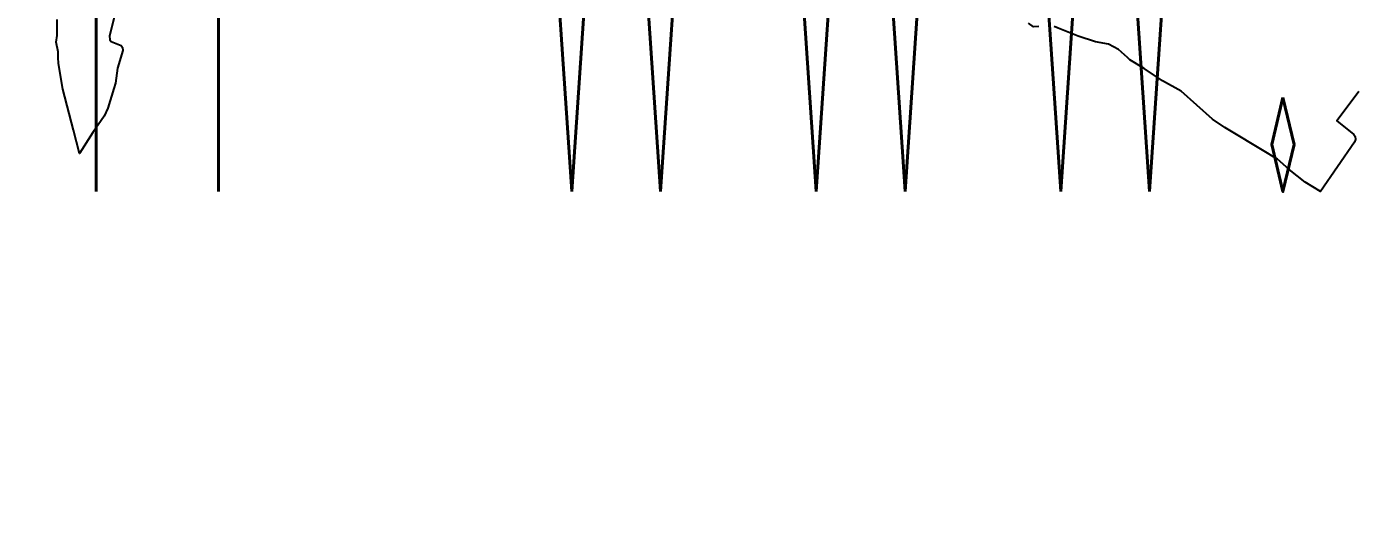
# Model space of a CAD drawing. Header units: millimetres. Extents: x -5124 to 18012, y -6362 to 5362.
# Drawn here: x -135 to 3516, y -6362 to -5008 of the extents above; entities that cross this region are included whole.
import ezdxf

# ---------------------------------------------------------------- set-up
doc = ezdxf.new("R2010")
doc.units = ezdxf.units.MM
doc.layers.add('brokenLine', color=1, linetype='Continuous')
doc.styles.get("Standard").update_dxf_attribs({"font": 'txt', "bigfont": 'bigfont'})

msp = doc.modelspace()

# ---------------------------------------------------------------- linework, layer by layer
at = {"layer": 'brokenLine', "color": 1}
for points in [[(106.7, -4975.4), (92, -5033.4), (92.8, -5043.9), (97.1, -5048.9), (123.9, -5059.6), (127.8, -5064.9), (128.7, -5072.9), (114.1, -5121.7), (108.3, -5163.1), (104.1, -5177.3), (87.9, -5231.1), (77.5, -5253.3), (46.8, -5298), (10, -5355.8), (-6.7, -5291.8), (-35.5, -5179.6), (-47.8, -5108.7), (-48.3, -5092.4), (-48.8, -5076.7), (-53.8, -5050.3), (-51.4, -5031.7), (-51.1, -4988.1)], [(2643.6, -5007.2), (2629.3, -5008), (2615, -4998.5)], [(3522.1, -5185.8), (3468.4, -5258), (3461.7, -5266.5), (3508.6, -5304), (3512, -5309.4), (3513, -5317.2), (3510.6, -5324.3), (3417.5, -5460.2), (3374.8, -5434.5), (3330.7, -5399.5), (3299.3, -5371.6), (3283.9, -5362.1), (3271.5, -5354.5), (3154.3, -5284.1), (3120.6, -5261.2), (3035, -5184.7), (2983.4, -5156.8), (2933.3, -5123), (2894, -5099), (2887.6, -5092.4), (2862.2, -5070.9), (2835.5, -5056.2), (2799, -5049.4), (2752.1, -5034.3), (2696.9, -5011.9), (2686.3, -5007.7)]]:
    msp.add_lwpolyline(points, dxfattribs=at)

# ---------------------------------------------------------------- texts
at = {"color": 1, "width": 0.263105}
msp.add_text('Register on www.cadsofttools.com', height=2705.479, dxfattribs=at).set_placement((-5124.3, -5460.2))

doc.saveas('drawing.dxf')
